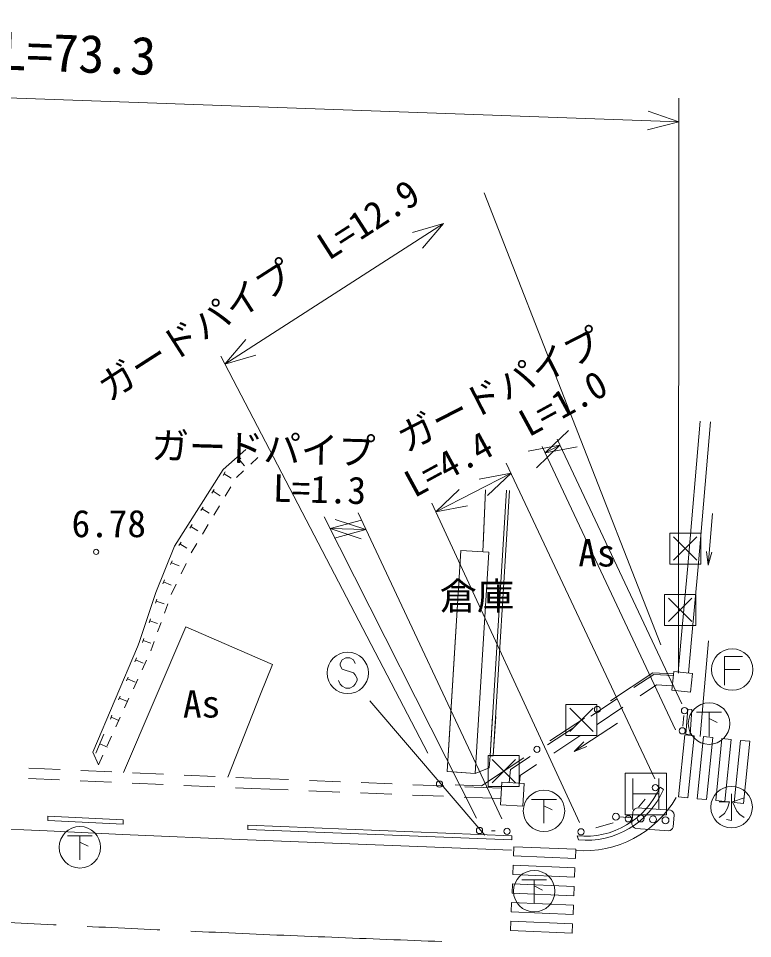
# Model space of a CAD drawing. Units: millimetres, scale not verified. Extents: x 40000 to 680000, y 20000 to 380000.
# Drawn here: x 467694 to 503123, y 278400 to 322792 of the extents above; entities that cross this region are included whole.
import ezdxf
from ezdxf.enums import TextEntityAlignment as Align

# ---------------------------------------------------------------- set-up
doc = ezdxf.new("R2010")
doc.units = ezdxf.units.MM
doc.header["$LTSCALE"] = 1000
doc.linetypes.add('CHAIN', pattern=[18.5, 12, -1.5, 3.5, -1.5])
for name, color, linetype, lineweight in [('M-BGD', 7, 'Continuous', 13), ('M-BGD-EXST', 7, 'Continuous', 13), ('M-BMK', 2, 'CHAIN', 13), ('M-BMK-OTRS', 5, 'Continuous', 13), ('M-BMK-ROW', 30, 'Continuous', 13), ('M-STR-HTXT', 7, 'Continuous', 13), ('M-STR-STRC', 7, 'Continuous', 13), ('M-STR-STRD', 7, 'Continuous', 13)]:
    doc.layers.add(name, color=color, linetype=linetype, lineweight=lineweight)
doc.styles.add('ＭＳ ゴシック', font='')
doc.styles.get('ＭＳ ゴシック').set_extended_font_data('MS Gothic')

msp = doc.modelspace()

# ---------------------------------------------------------------- linework, layer by layer
at = {"layer": 'M-BGD'}
for p, q in [((478271, 301442), (478421, 301573)), ((478346, 301508), (478609, 301206)), ((478904, 301291), (479249, 301611)), ((477568, 300741), (477674, 300911)), ((477621, 300826), (477959, 300613)), ((478215, 300652), (478560, 300971)), ((477667, 299740), (477941, 300196)), ((477034, 299895), (477141, 300065)), ((477088, 299980), (477426, 299767)), ((490228, 300053), (490105, 297064)), ((490228, 300053), (490117, 297374)), ((490459, 287223), (491246, 300034)), ((490609, 287214), (491396, 300025)), ((476501, 299049), (476608, 299219)), ((477119, 298827), (477393, 299284)), ((476555, 299134), (476893, 298921)), ((500973, 296409), (501190, 298900)), ((500973, 296409), (501190, 298900)), ((475968, 298203), (476075, 298373)), ((476572, 297915), (476845, 298371)), ((476021, 298288), (476360, 298075)), ((475435, 297357), (475542, 297526)), ((475488, 297442), (475827, 297229)), ((476024, 297003), (476298, 297459)), ((488392, 286454), (489048, 297129)), ((488439, 287220), (489048, 297129)), ((490395, 297047), (489048, 297129)), ((490395, 297047), (489048, 297129)), ((490395, 297047), (489739, 286371)), ((490395, 297047), (489739, 286371)), ((500900, 297068), (500973, 296409)), ((500900, 297068), (500973, 296409)), ((500973, 296409), (501159, 297045)), ((500973, 296409), (501159, 297045)), ((475039, 296441), (475115, 296626)), ((475077, 296533), (475447, 296383)), ((475548, 296001), (475786, 296502)), ((474663, 295514), (474738, 295700)), ((474700, 295607), (475071, 295456)), ((475072, 295000), (475310, 295500)), ((474315, 294577), (474379, 294767)), ((474347, 294672), (474726, 294545)), ((474741, 294096), (474907, 294548)), ((475775, 293433), (472770, 286411)), ((473997, 293629), (474061, 293819)), ((474029, 293724), (474408, 293597)), ((474411, 293192), (474576, 293644)), ((479963, 291624), (475775, 293433)), ((473520, 292685), (473449, 292473)), ((473679, 292681), (473743, 292871)), ((473711, 292776), (474090, 292649)), ((474080, 292288), (474245, 292740)), ((499682, 292880), (499528, 291259)), ((500180, 292833), (500025, 291207)), ((473307, 291753), (473386, 291937)), ((473347, 291845), (473715, 291689)), ((473660, 291371), (473870, 291830)), ((498309, 291216), (496263, 289867)), ((499290, 291172), (498309, 291216)), ((472915, 290833), (472994, 291017)), ((472955, 290925), (473323, 290769)), ((473241, 290454), (473451, 290913)), ((498351, 291147), (497393, 290511)), ((499299, 291088), (498351, 291147)), ((498488, 290637), (497698, 290113)), ((499247, 290590), (498488, 290637)), ((472523, 289913), (472602, 290097)), ((472563, 290005), (472930, 289849)), ((472822, 289537), (473031, 289996)), ((496560, 289957), (495311, 289127)), ((496865, 289559), (495616, 288729)), ((472131, 288993), (472210, 289177)), ((472170, 289085), (472538, 288929)), ((472402, 288620), (472612, 289079)), ((490459, 287223), (490576, 289130)), ((490609, 287214), (490726, 289121)), ((495010, 289041), (493341, 287940)), ((499753, 288655), (499811, 289168)), ((494478, 288574), (493229, 287744)), ((494513, 287424), (496607, 288790)), ((494513, 287424), (496607, 288790)), ((471426, 287338), (471818, 288258)), ((471983, 287703), (472193, 288162)), ((494783, 288176), (493533, 287346)), ((471622, 287798), (471990, 287641)), ((494986, 287888), (494513, 287424)), ((494986, 287888), (494513, 287424)), ((494513, 287424), (495128, 287670)), ((494513, 287424), (495128, 287670)), ((471564, 286786), (471286, 287397)), ((471564, 286786), (471773, 287245)), ((490609, 287214), (490459, 287223)), ((490609, 287214), (490459, 287223)), ((492088, 287115), (490042, 285765)), ((492396, 287191), (491438, 286554)), ((492700, 286793), (491910, 286268)), ((469702, 286557), (468204, 286625)), ((472200, 286445), (470701, 286512)), ((474697, 286332), (473199, 286400)), ((489739, 286371), (488392, 286454)), ((489739, 286371), (488648, 286439)), ((491438, 286554), (491372, 285931)), ((469683, 286058), (468184, 286125)), ((472180, 285945), (470681, 286013)), ((474677, 285833), (473179, 285900)), ((477195, 286220), (475696, 286287)), ((478965, 286140), (478194, 286175)), ((480736, 286068), (478965, 286140)), ((483234, 285967), (481735, 286027)), ((485732, 285865), (484233, 285926)), ((491872, 285907), (491868, 285903)), ((491910, 286268), (491872, 285907)), ((477175, 285720), (475676, 285788)), ((478944, 285641), (478174, 285675)), ((480711, 285569), (478944, 285641)), ((483209, 285467), (481710, 285528)), ((488230, 285763), (486731, 285824)), ((490042, 285765), (488763, 285820)), ((491000, 285651), (489229, 285723)), ((485707, 285366), (484208, 285426)), ((488205, 285264), (486706, 285325)), ((490971, 285151), (489204, 285223)), ((497615, 284742), (497942, 285119)), ((495566, 283748), (496399, 283977)), ((490524, 283599), (490693, 283595))]:
    msp.add_line(p, q, dxfattribs=at)
for points in [[(499682, 292880), (499997, 296380), (500591, 303369)], [(500180, 292833), (500495, 296336), (501089, 303327)], [(471286, 287397), (473449, 292473), (473520, 292685), (474331, 295101), (475234, 297324), (477574, 301037), (478677, 301997)], [(477803, 286182), (479382, 290195), (479963, 291624)], [(490459, 287223), (490418, 286636), (489739, 286371)], [(490459, 287223), (490418, 286636), (489739, 286371)]]:
    msp.add_lwpolyline(points, dxfattribs=at)
for points in [[(500128, 290295), (499226, 290388), (499319, 291280), (500220, 291187)], [(490954, 284859), (491017, 285952), (492095, 285889), (492032, 284796)]]:
    msp.add_lwpolyline(points, close=True, dxfattribs=at)
for centre, radius in [((471445, 297055), 125), ((495636, 289454), 150), ((499838, 289401), 150), ((499727, 288422), 150), ((492714, 287527), 150), ((488013, 285852), 150), ((498434, 285684), 150), ((497122, 284177), 150), ((489944, 283616), 150), ((491274, 283578), 150), ((494843, 283549), 150)]:
    msp.add_circle(centre, radius, dxfattribs=at)
at = {"layer": 'M-BGD-EXST'}
for p, q in [((502638, 292003), (501763, 292003)), ((501763, 292003), (501763, 290628)), ((501763, 291378), (502513, 291378)), ((500421, 289321), (501621, 289321)), ((501021, 289321), (501021, 288171)), ((501021, 289021), (501421, 288821)), ((492457, 285112), (493657, 285112)), ((493057, 285112), (493057, 283962)), ((502111, 285390), (502111, 284090)), ((502711, 285190), (502161, 284990)), ((493057, 284812), (493457, 284612)), ((501511, 284990), (502011, 284990)), ((501911, 284690), (501761, 284440)), ((502011, 284990), (501911, 284690)), ((502161, 284990), (502361, 284540)), ((501761, 284440), (501511, 284240)), ((502111, 284090), (501861, 284140)), ((502361, 284540), (502511, 284390)), ((502511, 284390), (502711, 284240)), ((470060, 283355), (471260, 283355)), ((470660, 283355), (470660, 282205)), ((470660, 283055), (471060, 282855)), ((491984, 281238), (493184, 281238)), ((492584, 281238), (492584, 280088)), ((492584, 280938), (492984, 280738))]:
    msp.add_line(p, q, dxfattribs=at)
for centre in [(502138, 291378), (501021, 288771), (493057, 284562), (502111, 284740), (470660, 282805), (492584, 280688)]:
    msp.add_circle(centre, 1000, dxfattribs=at)
at = {"layer": 'M-BMK'}
for centre, radius, start, end in [((547581, 1877767), 1600613, 266.77505, 267.49098), ((547588, 1878188), 1601035, 267.49139, 267.87163)]:
    msp.add_arc(centre, radius, start, end, dxfattribs=at)
at = {"layer": 'M-BMK-OTRS'}
for p, q in [((500999, 292762), (500600, 288145)), ((500303, 288188), (500001, 285195)), ((500751, 288143), (500448, 285150)), ((500751, 288143), (501199, 288098)), ((501199, 288098), (500896, 285105)), ((501646, 288052), (501344, 285059)), ((501646, 288052), (502094, 288007)), ((502094, 288007), (501791, 285014)), ((502542, 287962), (502239, 284969)), ((502542, 287962), (502989, 287917)), ((502989, 287917), (502687, 284924)), ((500001, 285195), (499553, 285240)), ((500896, 285105), (500448, 285150)), ((501791, 285014), (501344, 285059)), ((502687, 284924), (502239, 284969)), ((491589, 282385), (494570, 282260)), ((491552, 281486), (491571, 281935)), ((491571, 281935), (494552, 281810)), ((491552, 281486), (494533, 281361)), ((494552, 281810), (494533, 281361)), ((491514, 280586), (491533, 281036)), ((491533, 281036), (494514, 280911)), ((491514, 280586), (494495, 280461)), ((494514, 280911), (494495, 280461)), ((491476, 279687), (491495, 280137)), ((491495, 280137), (494476, 280012)), ((491476, 279687), (494457, 279562)), ((494476, 280012), (494457, 279562)), ((491439, 278788), (491457, 279238)), ((491457, 279238), (494438, 279113)), ((491439, 278788), (494420, 278663)), ((494438, 279113), (494420, 278663))]:
    msp.add_line(p, q, dxfattribs=at)
for points in [[(491482, 282658), (478743, 283167), (472721, 283423), (469089, 283603), (463048, 283860), (446065, 284401), (427695, 284796), (416781, 285098), (400959, 286011), (383074, 287081), (347668, 289142), (340496, 289551), (330169, 290158)], [(499553, 285240), (499855, 288233), (500303, 288188)], [(491589, 282385), (491608, 282834), (494589, 282709), (494570, 282260)]]:
    msp.add_lwpolyline(points, dxfattribs=at)
msp.add_arc((494984, 287773), 5138, 265.5675, 329.968, dxfattribs=at)
at = {"layer": 'M-BMK-ROW'}
for p, q in [((499127, 296464), (499127, 297964)), ((499127, 297964), (500627, 297964)), ((500627, 297964), (500627, 296464)), ((499314, 297777), (500439, 296652)), ((500439, 297777), (499314, 296652)), ((500627, 296464), (499127, 296464)), ((498876, 293502), (498876, 295002)), ((498876, 295002), (500376, 295002)), ((499063, 294815), (500188, 293690)), ((500188, 294815), (499063, 293690)), ((500376, 295002), (500376, 293502)), ((500376, 293502), (498876, 293502)), ((494111, 288201), (494111, 289701)), ((494111, 289701), (495611, 289701)), ((494299, 289513), (495424, 288388)), ((495424, 289513), (494299, 288388)), ((495611, 289701), (495611, 288201)), ((495611, 288201), (494111, 288201)), ((490362, 285732), (490362, 287232)), ((490362, 287232), (491862, 287232)), ((491862, 287232), (491862, 285732)), ((490550, 287045), (491675, 285920)), ((491675, 287045), (490550, 285920)), ((491862, 285732), (490362, 285732))]:
    msp.add_line(p, q, dxfattribs=at)
at = {"layer": 'M-STR-HTXT'}
for p, q in [((429089, 320321), (499564, 317807)), ((499550, 291210), (499565, 318951)), ((499564, 317807), (498081, 318310)), ((499564, 317807), (498049, 317410)), ((498697, 292565), (490162, 314378)), ((477654, 306117), (488210, 312896)), ((488210, 312896), (486704, 312464)), ((488210, 312896), (487191, 311707)), ((477654, 306117), (478673, 307306)), ((487457, 287341), (477458, 306492)), ((477654, 306117), (479159, 306549)), ((493111, 301832), (494240, 302917)), ((499706, 289721), (493692, 302489)), ((493828, 302200), (492288, 301915)), ((493828, 302200), (492699, 301115)), ((499403, 288474), (492963, 302145)), ((493111, 301832), (493828, 302200)), ((493111, 301832), (494651, 302116)), ((498408, 286114), (491239, 301333)), ((487830, 298988), (491465, 300853)), ((491465, 300853), (489925, 300568)), ((491465, 300853), (490336, 299768)), ((487830, 298988), (488960, 300073)), ((494771, 284008), (487640, 299398)), ((487830, 298988), (489370, 299272)), ((491023, 284171), (484082, 298945)), ((489796, 284214), (482451, 298753)), ((482741, 298180), (484253, 298587)), ((484464, 298131), (482977, 298623)), ((482741, 298180), (484464, 298131)), ((482741, 298180), (484227, 297688)), ((484464, 298131), (482952, 297724))]:
    msp.add_line(p, q, dxfattribs=at)
at = {"layer": 'M-STR-STRC'}
for p, q in [((483317, 291852), (483226, 291670)), ((483226, 291670), (483226, 291579)), ((483499, 291943), (483317, 291852)), ((483680, 291943), (483499, 291943)), ((483862, 291852), (483680, 291943)), ((483953, 291670), (483862, 291852)), ((483226, 291579), (483317, 291398)), ((483317, 291398), (483862, 291216)), ((483862, 291216), (483953, 291125)), ((483226, 290670), (483135, 290852)), ((483953, 291125), (484044, 290943)), ((484044, 290852), (483953, 290670)), ((484044, 290943), (484044, 290852)), ((483317, 290579), (483226, 290670)), ((483499, 290488), (483317, 290579)), ((483680, 290488), (483499, 290488)), ((483862, 290579), (483680, 290488)), ((483953, 290670), (483862, 290579)), ((490204, 283394), (484658, 289866)), ((496972, 284377), (496972, 286377)), ((496972, 286377), (498972, 286377)), ((498972, 286377), (498972, 284377)), ((497347, 286127), (497347, 284627)), ((498597, 286127), (498597, 284627)), ((497347, 285377), (498597, 285377)), ((497558, 284706), (499154, 284591)), ((497323, 284222), (496691, 284267)), ((498972, 284377), (496972, 284377)), ((497301, 283922), (497344, 284521)), ((499296, 283779), (499339, 284377)), ((499082, 283594), (497487, 283709))]:
    msp.add_line(p, q, dxfattribs=at)
for centre, radius in [((483589, 291216), 1000), ((496525, 284279), 167), ((497722, 284193), 167), ((498320, 284150), 167), ((498919, 284107), 167)]:
    msp.add_circle(centre, radius, dxfattribs=at)
for centre, radius, start, end in [((497607, 284433), 277, 100.2011, 161.574), ((499048, 284312), 299, 12.6667, 69.1085), ((497583, 283979), 288, 191.4191, 250.3561), ((498993, 283913), 331, 285.5915, 336.1836)]:
    msp.add_arc(centre, radius, start, end, dxfattribs=at)
at = {"layer": 'M-STR-STRD'}
for p, q in [((499904, 288261), (499993, 289471)), ((499993, 289471), (500192, 289456)), ((500104, 288247), (500192, 289456)), ((499904, 288261), (500104, 288247)), ((498656, 285712), (498816, 285593)), ((469112, 284103), (469121, 284303)), ((472753, 284122), (469121, 284303)), ((472744, 283922), (472753, 284122)), ((472744, 283922), (469112, 284103)), ((478764, 283666), (478772, 283866)), ((491502, 283158), (478764, 283666)), ((491510, 283358), (478772, 283866)), ((491510, 283358), (491502, 283158)), ((494663, 283353), (494721, 283161))]:
    msp.add_line(p, q, dxfattribs=at)
for centre, radius, start, end in [((495044, 287266), 3932, 264.4383, 336.7194), ((495104, 287180), 4037, 264.5582, 336.8392)]:
    msp.add_arc(centre, radius, start, end, dxfattribs=at)

# ---------------------------------------------------------------- texts
at = {"layer": 'M-BGD', "style": 'ＭＳ ゴシック'}
for s, p in [('6.78', (470260, 297369)), ('As', (494713, 295955)), ('倉庫', (488019, 293867)), ('As', (475636, 288668))]:
    msp.add_text(s, height=1320, dxfattribs=at).set_placement(p, align=Align.BOTTOM_LEFT)
at = {"layer": 'M-STR-HTXT', "style": 'ＭＳ ゴシック'}
for s, height, rotation, p in [('側\u3000\u3000溝 L=73.3', 1833, 357.957, (464929, 319843)), ('ガードパイプ  L=12.9', 1320, 32.711, (479842, 308804)), ('ガードパイプ', 1320, 27.139, (491386, 303951)), ('L=1.0', 1320, 28.585, (494478, 303297)), ('ガードパイプ', 1320, 358.385, (479490, 300999)), ('L=4.4', 1320, 28.585, (488955, 300364)), ('L=1.3', 1320, 358.385, (482198, 299022))]:
    msp.add_text(s, height=height, rotation=rotation, dxfattribs=at).set_placement(p, align=Align.BOTTOM_CENTER)

doc.saveas('drawing.dxf')
